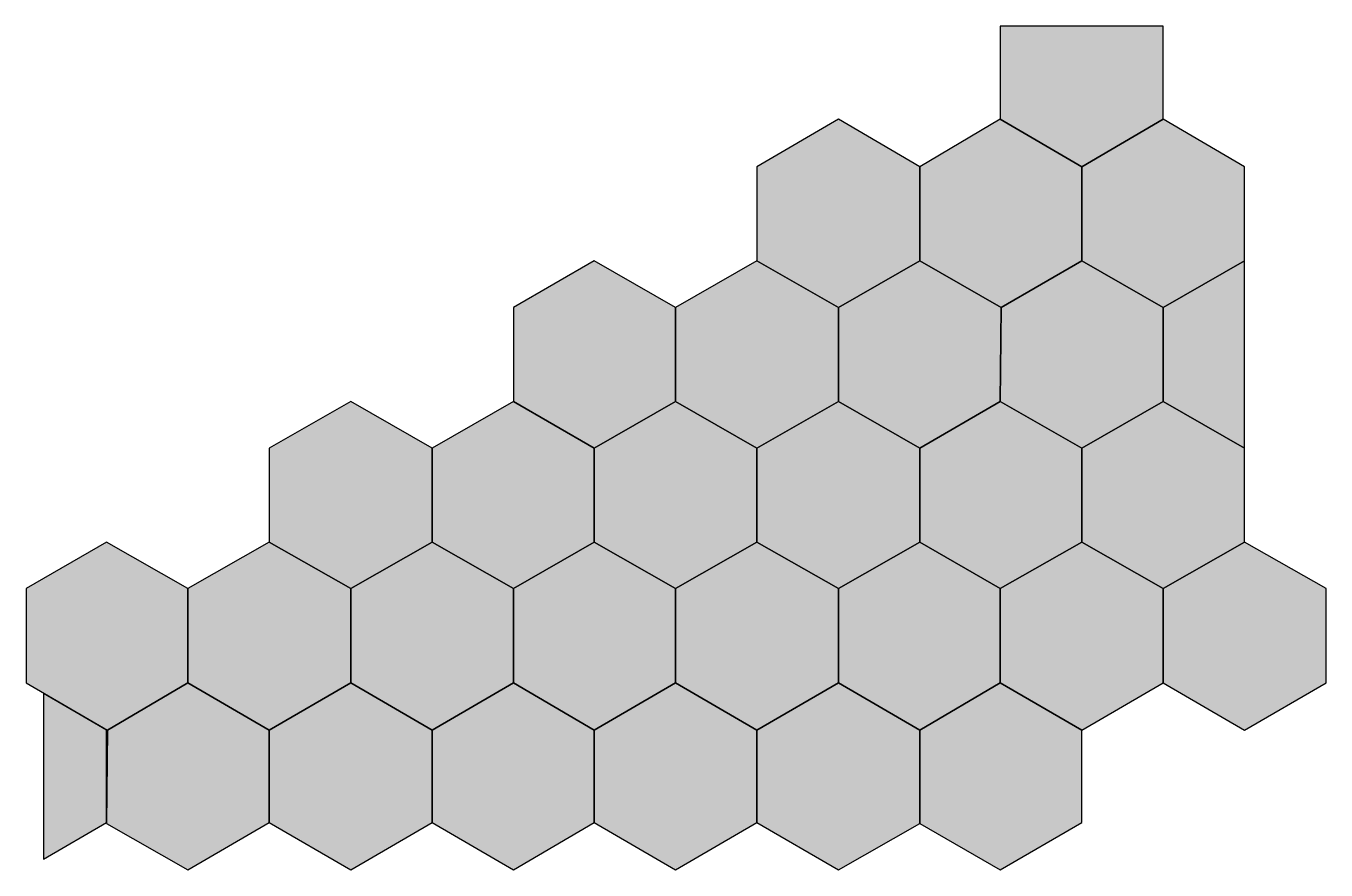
# Model space of a CAD drawing. Header units: metres. Extents: x 342 to 1683, y -95 to 775.
import ezdxf

# ---------------------------------------------------------------- set-up
doc = ezdxf.new("R2010")
doc.units = ezdxf.units.M

msp = doc.modelspace()

# ---------------------------------------------------------------- hatches: boundary and pattern name
h = msp.add_hatch(color=72)
h.dxf.hatch_style = 1
h.paths.add_polyline_path([(1515, 775), (1347, 775), (1347, 679), (1431, 630), (1515, 679)])
h = msp.add_hatch(color=72)
h.dxf.hatch_style = 1
h.paths.add_polyline_path([(1180, 485), (1264, 533), (1264, 630), (1180, 679), (1096, 630), (1096, 533)])
h = msp.add_hatch(color=72)
h.dxf.hatch_style = 1
h.paths.add_polyline_path([(1348, 485), (1431, 533), (1431, 630), (1347, 679), (1264, 630), (1264, 533)])
h = msp.add_hatch(color=72)
h.dxf.hatch_style = 1
h.paths.add_polyline_path([(1515, 485), (1599, 533), (1599, 630), (1515, 679), (1431, 630), (1431, 533)])
h = msp.add_hatch(color=72)
h.dxf.hatch_style = 1
h.paths.add_polyline_path([(928, 340), (1012, 388), (1012, 485), (928, 533), (845, 485), (845, 388)])
h = msp.add_hatch(color=72)
h.dxf.hatch_style = 1
h.paths.add_polyline_path([(1096, 340), (1180, 388), (1180, 485), (1096, 533), (1012, 485), (1012, 388)])
h = msp.add_hatch(color=72)
h.dxf.hatch_style = 1
h.paths.add_polyline_path([(1264, 340), (1347, 388), (1348, 485), (1264, 533), (1180, 485), (1180, 388)])
h = msp.add_hatch(color=72)
h.dxf.hatch_style = 1
h.paths.add_polyline_path([(1431, 340), (1515, 388), (1515, 485), (1431, 533), (1348, 485), (1347, 388)])
h = msp.add_hatch(color=72)
h.dxf.hatch_style = 1
h.paths.add_polyline_path([(1599, 340), (1599, 533), (1515, 485), (1515, 388)])
h = msp.add_hatch(color=72)
h.dxf.hatch_style = 1
h.paths.add_polyline_path([(677, 195), (761, 243), (761, 340), (677, 388), (593, 340), (593, 243)])
h = msp.add_hatch(color=72)
h.dxf.hatch_style = 1
h.paths.add_polyline_path([(845, 195), (928, 243), (928, 340), (845, 388), (761, 340), (761, 243)])
h = msp.add_hatch(color=72)
h.dxf.hatch_style = 1
h.paths.add_polyline_path([(1012, 195), (1096, 243), (1096, 340), (1012, 388), (928, 340), (928, 243)])
h = msp.add_hatch(color=72)
h.dxf.hatch_style = 1
h.paths.add_polyline_path([(1180, 195), (1264, 243), (1264, 340), (1180, 388), (1096, 340), (1096, 243)])
h = msp.add_hatch(color=72)
h.dxf.hatch_style = 1
h.paths.add_polyline_path([(1347, 195), (1431, 243), (1431, 340), (1347, 388), (1264, 340), (1264, 243)])
h = msp.add_hatch(color=72)
h.dxf.hatch_style = 1
h.paths.add_polyline_path([(1515, 195), (1599, 243), (1599, 340), (1515, 388), (1431, 340), (1431, 243)])
h = msp.add_hatch(color=72)
h.dxf.hatch_style = 1
h.paths.add_polyline_path([(426, 49), (509, 98), (509, 195), (425, 243), (342, 195), (342, 98)])
h = msp.add_hatch(color=72)
h.dxf.hatch_style = 1
h.paths.add_polyline_path([(593, 49), (677, 98), (677, 195), (593, 243), (509, 195), (509, 98)])
h = msp.add_hatch(color=72)
h.dxf.hatch_style = 1
h.paths.add_polyline_path([(761, 49), (845, 98), (845, 195), (761, 243), (677, 195), (677, 98)])
h = msp.add_hatch(color=72)
h.dxf.hatch_style = 1
h.paths.add_polyline_path([(928, 49), (1012, 98), (1012, 195), (928, 243), (845, 195), (845, 98)])
h = msp.add_hatch(color=72)
h.dxf.hatch_style = 1
h.paths.add_polyline_path([(1096, 49), (1180, 98), (1180, 195), (1096, 243), (1012, 195), (1012, 98)])
h = msp.add_hatch(color=72)
h.dxf.hatch_style = 1
h.paths.add_polyline_path([(1264, 49), (1347, 98), (1347, 195), (1264, 243), (1180, 195), (1180, 98)])
h = msp.add_hatch(color=72)
h.dxf.hatch_style = 1
h.paths.add_polyline_path([(1431, 49), (1515, 98), (1515, 195), (1431, 243), (1347, 195), (1347, 98)])
h = msp.add_hatch(color=72)
h.dxf.hatch_style = 1
h.paths.add_polyline_path([(1599, 49), (1683, 98), (1683, 195), (1599, 243), (1515, 195), (1515, 98)])
h = msp.add_hatch(color=72)
h.dxf.hatch_style = 1
h.paths.add_polyline_path([(509, -95), (593, -46), (593, 49), (509, 98), (426, 49), (425, -47)])
h = msp.add_hatch(color=72)
h.dxf.hatch_style = 1
h.paths.add_polyline_path([(677, -95), (761, -46), (761, 49), (677, 98), (593, 49), (593, -46)])
h = msp.add_hatch(color=72)
h.dxf.hatch_style = 1
h.paths.add_polyline_path([(845, -95), (928, -46), (928, 49), (845, 98), (761, 49), (761, -46)])
h = msp.add_hatch(color=72)
h.dxf.hatch_style = 1
h.paths.add_polyline_path([(1012, -95), (1096, -46), (1096, 49), (1012, 98), (928, 49), (928, -46)])
h = msp.add_hatch(color=72)
h.dxf.hatch_style = 1
h.paths.add_polyline_path([(1180, -95), (1264, -47), (1264, 49), (1180, 98), (1096, 49), (1096, -46)])
h = msp.add_hatch(color=72)
h.dxf.hatch_style = 1
h.paths.add_polyline_path([(1347, -95), (1431, -46), (1431, 49), (1347, 98), (1264, 49), (1264, -47)])
h = msp.add_hatch(color=72)
h.dxf.hatch_style = 1
h.paths.add_polyline_path([(360, 87), (360, -84), (425, -46), (425, 49)])

# ---------------------------------------------------------------- linework, layer by layer
at = {"color": 250}
for points in [[(1515, 775), (1347, 775), (1347, 679), (1431, 630), (1515, 679)], [(1180, 485), (1264, 533), (1264, 630), (1180, 679), (1096, 630), (1096, 533)], [(1348, 485), (1431, 533), (1431, 630), (1347, 679), (1264, 630), (1264, 533)], [(1515, 485), (1599, 533), (1599, 630), (1515, 679), (1431, 630), (1431, 533)], [(928, 340), (1012, 388), (1012, 485), (928, 533), (845, 485), (845, 388)], [(1096, 340), (1180, 388), (1180, 485), (1096, 533), (1012, 485), (1012, 388)], [(1264, 340), (1347, 388), (1348, 485), (1264, 533), (1180, 485), (1180, 388)], [(1431, 340), (1515, 388), (1515, 485), (1431, 533), (1348, 485), (1347, 388)], [(1599, 340), (1599, 533), (1515, 485), (1515, 388)], [(677, 195), (761, 243), (761, 340), (677, 388), (593, 340), (593, 243)], [(845, 195), (928, 243), (928, 340), (845, 388), (761, 340), (761, 243)], [(1012, 195), (1096, 243), (1096, 340), (1012, 388), (928, 340), (928, 243)], [(1180, 195), (1264, 243), (1264, 340), (1180, 388), (1096, 340), (1096, 243)], [(1347, 195), (1431, 243), (1431, 340), (1347, 388), (1264, 340), (1264, 243)], [(1515, 195), (1599, 243), (1599, 340), (1515, 388), (1431, 340), (1431, 243)], [(426, 49), (509, 98), (509, 195), (425, 243), (342, 195), (342, 98)], [(593, 49), (677, 98), (677, 195), (593, 243), (509, 195), (509, 98)], [(761, 49), (845, 98), (845, 195), (761, 243), (677, 195), (677, 98)], [(928, 49), (1012, 98), (1012, 195), (928, 243), (845, 195), (845, 98)], [(1096, 49), (1180, 98), (1180, 195), (1096, 243), (1012, 195), (1012, 98)], [(1264, 49), (1347, 98), (1347, 195), (1264, 243), (1180, 195), (1180, 98)], [(1431, 49), (1515, 98), (1515, 195), (1431, 243), (1347, 195), (1347, 98)], [(1599, 49), (1683, 98), (1683, 195), (1599, 243), (1515, 195), (1515, 98)], [(509, -95), (593, -46), (593, 49), (509, 98), (426, 49), (425, -47)], [(677, -95), (761, -46), (761, 49), (677, 98), (593, 49), (593, -46)], [(845, -95), (928, -46), (928, 49), (845, 98), (761, 49), (761, -46)], [(1012, -95), (1096, -46), (1096, 49), (1012, 98), (928, 49), (928, -46)], [(1180, -95), (1264, -47), (1264, 49), (1180, 98), (1096, 49), (1096, -46)], [(1347, -95), (1431, -46), (1431, 49), (1347, 98), (1264, 49), (1264, -47)], [(360, 87), (360, -84), (425, -46), (425, 49)]]:
    msp.add_lwpolyline(points, close=True, dxfattribs=at)

doc.saveas('drawing.dxf')
